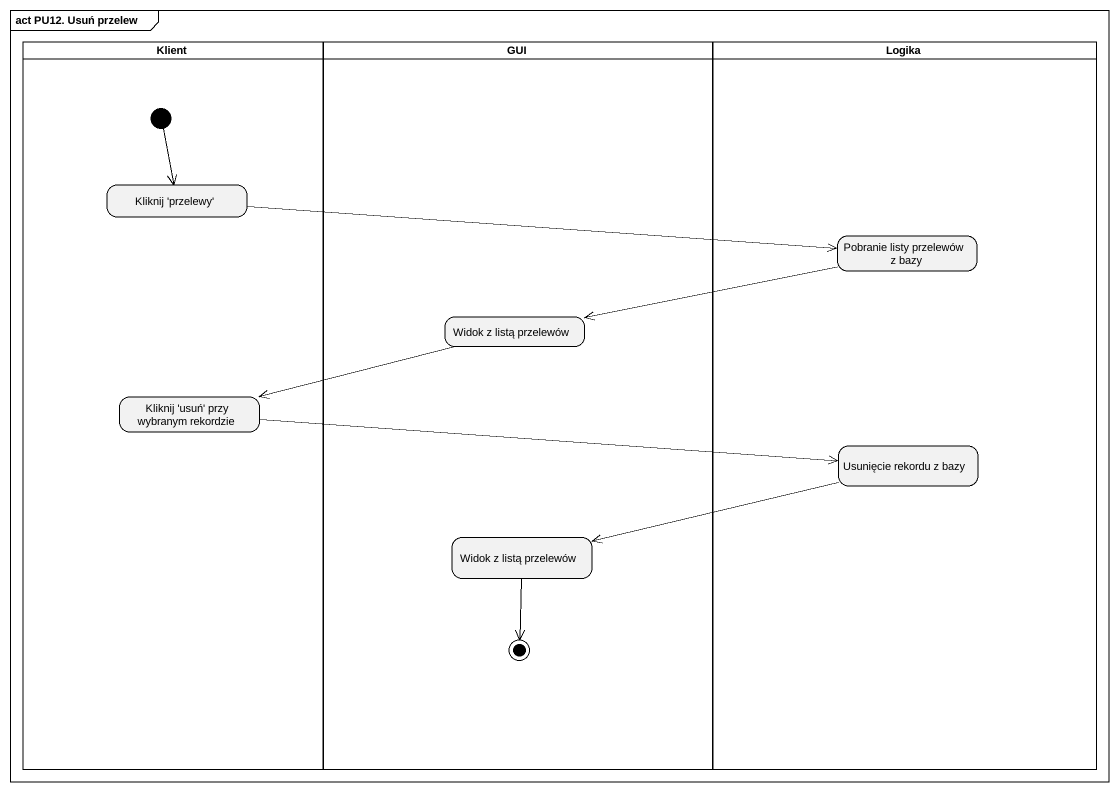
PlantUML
@startuml
mainframe act PU12. Usuń przelew
hide empty description
state Klient <<partition>> {
  state "Kliknij 'przelewy'" as Kliknij_przelewy
  state "Kliknij 'usuń' przy wybranym rekordzie" as Kliknij_usuń_przy_wybranym
  [*] --> Kliknij_przelewy
}
state GUI <<partition>> {
  state "Widok z listą przelewów" as Widok_z_listą_przelewów
  state "Widok z listą przelewów" as Widok_z_listą_przelewów_2
  Widok_z_listą_przelewów_2 --> [*]
}
state Logika <<partition>> {
  state "Pobranie listy przelewów z bazy" as Pobranie_listy_przelewów_z
  state "Usunięcie rekordu z bazy" as Usunięcie_rekordu_z_bazy
}
Kliknij_przelewy -right-> Pobranie_listy_przelewów_z
Pobranie_listy_przelewów_z -left-> Widok_z_listą_przelewów
Widok_z_listą_przelewów -left-> Kliknij_usuń_przy_wybranym
Kliknij_usuń_przy_wybranym -right-> Usunięcie_rekordu_z_bazy
Usunięcie_rekordu_z_bazy -left-> Widok_z_listą_przelewów_2
@enduml
